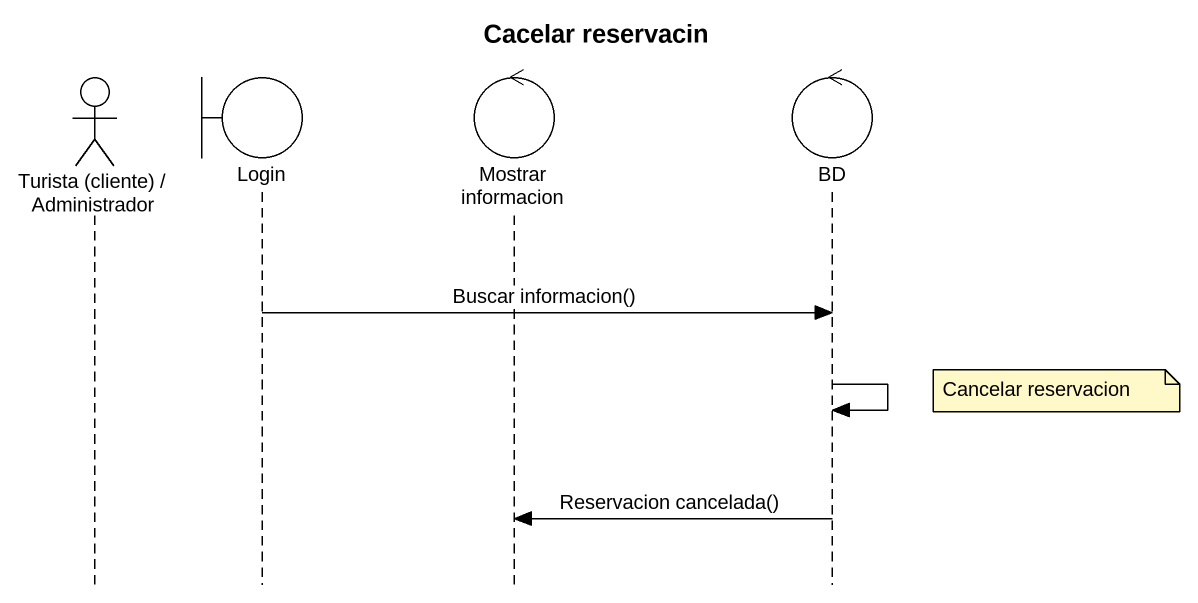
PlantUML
@startuml
title Cacelar reservacin
hide footbox
actor "Turista (cliente) / Administrador" as Turista_cliente
boundary Login
control "Mostrar informacion" as Mostrar_informacion
control BD

Login -> BD : Buscar informacion()
BD -> BD
note right of BD : Cancelar reservacion
BD -> Mostrar_informacion : Reservacion cancelada()
@enduml
